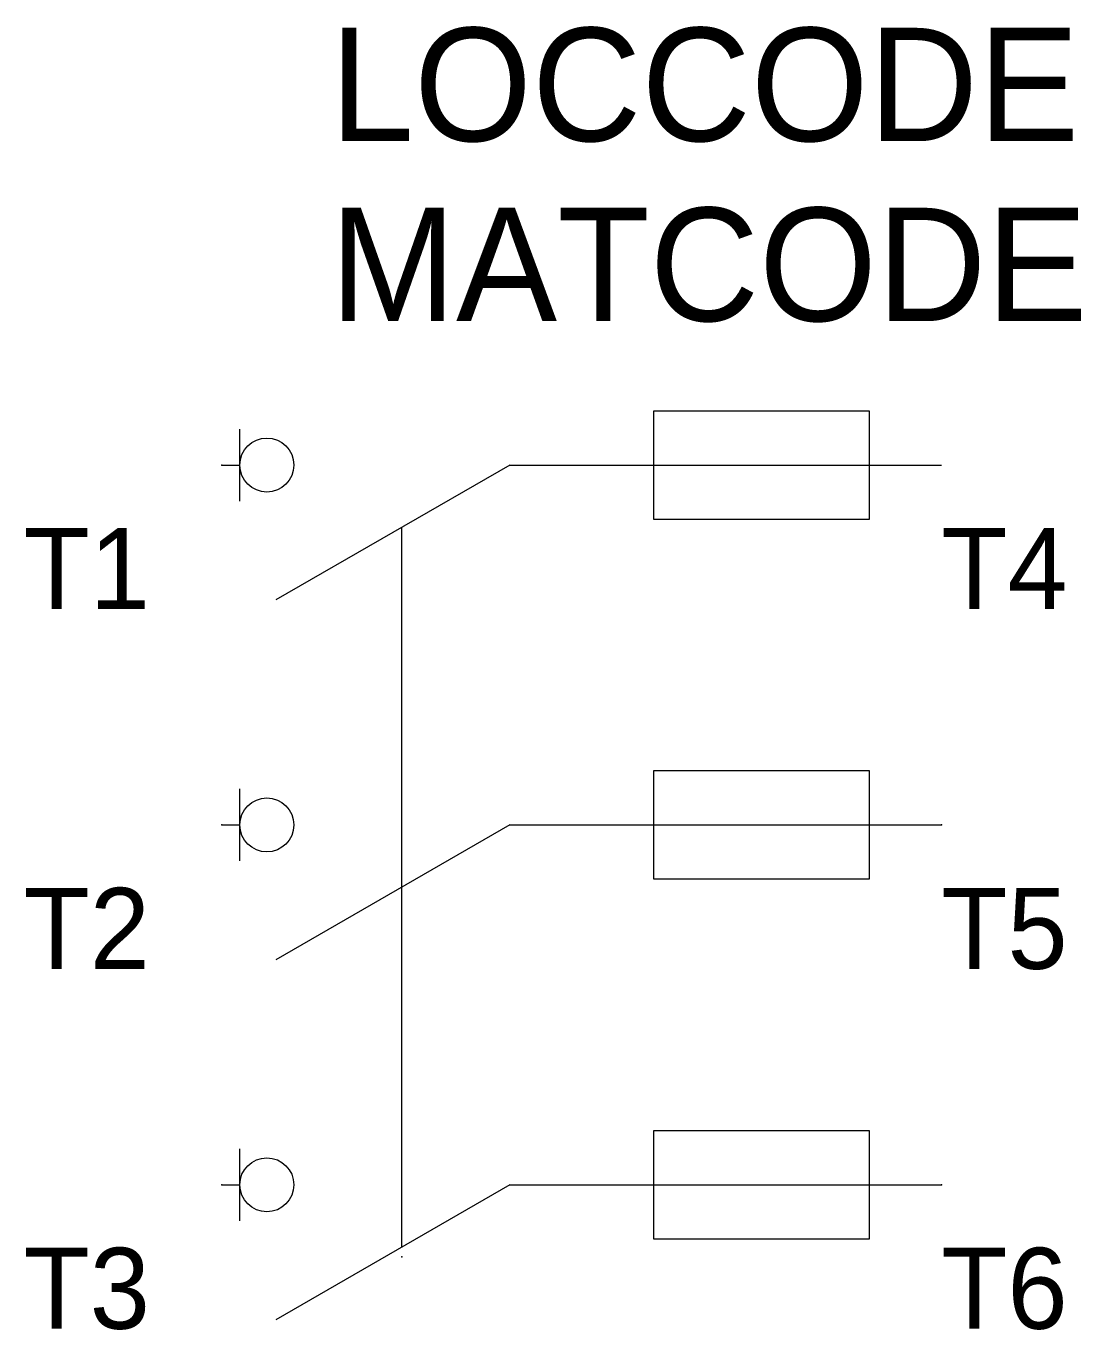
# Model space of a CAD drawing. Extents: x -10.4 to 18.9, y -4 to 32.2.
import ezdxf
from ezdxf.enums import TextEntityAlignment as Align

# ---------------------------------------------------------------- set-up
doc = ezdxf.new("R2010")
doc.units = 0
doc.linetypes.add('DASHED', pattern=[0])
doc.layers.get('0').update_dxf_attribs({"linetype": 'CONTINUOUS'})
for name, color, linetype in [('A', 7, 'CONTINUOUS'), ('C', 6, 'CONTINUOUS'), ('T2', 1, 'CONTINUOUS')]:
    doc.layers.add(name, color=color, linetype=linetype)

msp = doc.modelspace()

# ---------------------------------------------------------------- linework, layer by layer
at = {"color": 0}
for p, q in [((-4.5, 19), (-4.5, 21)), ((-5, 20), (-4.5, 20)), ((3, 20), (-3.496, 16.25)), ((3, 20), (5, 20)), ((5, 20), (15, 20)), ((-4.5, 9), (-4.5, 11)), ((-5, 10), (-4.5, 10)), ((3, 10), (-3.496, 6.25)), ((3, 10), (5, 10)), ((5, 10), (15, 10)), ((-4.5, -1), (-4.5, 1)), ((-5, 0), (-4.5, 0)), ((3, 0), (-3.496, -3.75)), ((3, 0), (5, 0)), ((5, 0), (15, 0))]:
    msp.add_line(p, q, dxfattribs=at)
at = {"color": 0, "linetype": 'DASHED'}
msp.add_line((0, -1.73), (0, 18.27), dxfattribs=at)
at = {"color": 0}
for points in [[(13, 18.5), (13, 21.5), (7, 21.5), (7, 18.5)], [(13, 8.5), (13, 11.5), (7, 11.5), (7, 8.5)], [(13, -1.5), (13, 1.5), (7, 1.5), (7, -1.5)]]:
    msp.add_lwpolyline(points, close=True, dxfattribs=at)
for centre in [(-3.75, 20), (-3.75, 10), (-3.75, 0)]:
    msp.add_circle(centre, 0.75, dxfattribs=at)
at = {"layer": 'A', "color": 0, "linetype": 'DASHED'}
msp.add_point((0, -2), dxfattribs=at)
at = {"layer": 'C', "color": 0}
for p in [(-5, 20), (-5, 10), (15, 10)]:
    msp.add_point(p, dxfattribs=at)
at = {"layer": 'C', "color": 0, "linetype": 'DASHED'}
for p in [(-5, 0), (15, 0)]:
    msp.add_point(p, dxfattribs=at)

# ---------------------------------------------------------------- texts
at = {"color": 0, "linetype": 'CONTINUOUS'}
for tag, p in [('LOCCODE', (-2, 29)), ('MATCODE', (-2, 24))]:
    msp.add_attdef(tag, p, '', height=3.15, dxfattribs=at)
at = {"layer": 'T2', "color": 0, "linetype": 'CONTINUOUS'}
for tag, p in [('T1', (-7, 16)), ('T2', (-7, 6)), ('T3', (-7, -4))]:
    msp.add_attdef(tag, text='', height=2.25, dxfattribs=at).set_placement(p, align=Align.RIGHT)
for tag, p in [('T4', (15, 16)), ('T5', (15, 6)), ('T6', (15, -4))]:
    msp.add_attdef(tag, p, '', height=2.25, dxfattribs=at)

doc.saveas('drawing.dxf')
